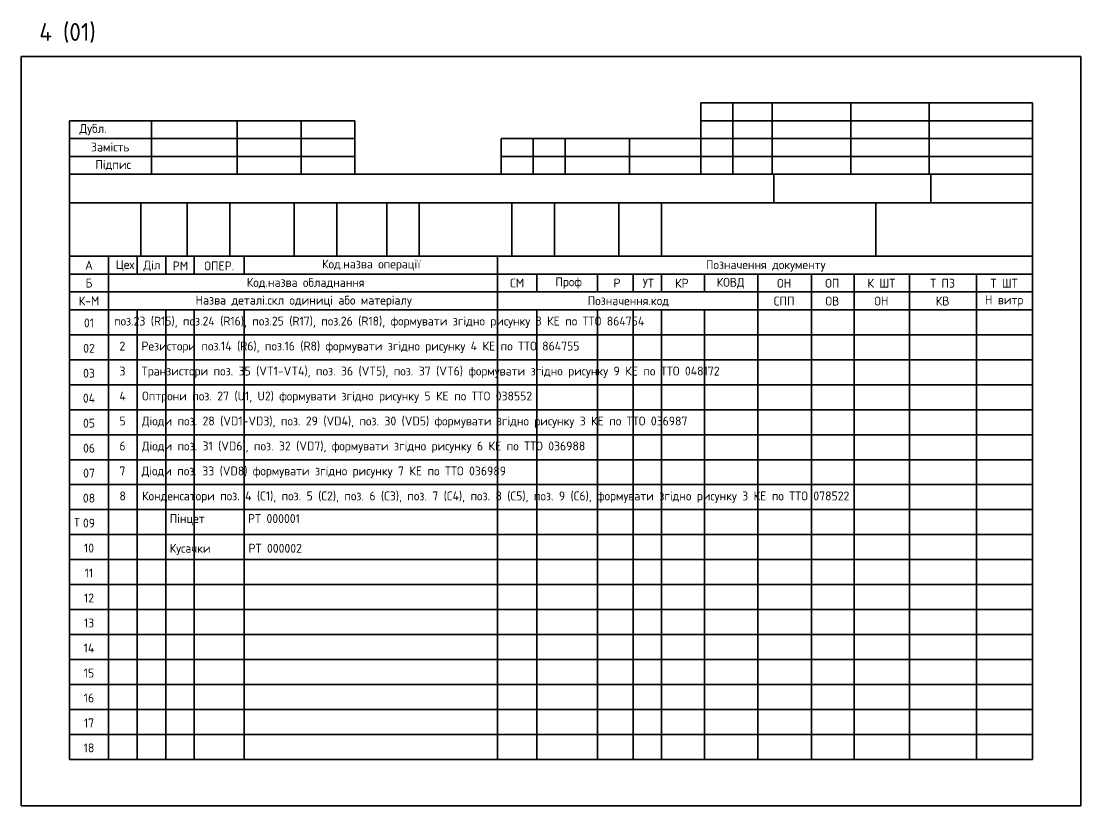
# Model space of a CAD drawing. Header units: millimetres. Extents: x -666 to 353, y -2321 to 561.
# Drawn here: x 52.4 to 349.4, y -552.9 to -333 of the extents above; entities that cross this region are included whole.
import ezdxf

# ---------------------------------------------------------------- set-up
doc = ezdxf.new("R2010")
doc.units = ezdxf.units.MM
doc.layers.get('0').update_dxf_attribs({"lineweight": 35})
doc.layers.add('Текст', color=7, linetype='Continuous')
doc.styles.get("Standard").update_dxf_attribs({"font": 'GOST_B.TTF'})

# ---------------------------------------------------------------- blocks, each defined once
blk = doc.blocks.new('*U1')
for p, q in [((11, 0), (270, 0)), ((11, 0), (11, -7)), ((120, 0), (120, -7)), ((131, 0), (131, -7)), ((148, 0), (148, -7)), ((158, 0), (158, -7)), ((166, 0), (166, -7)), ((178, 0), (178, -7)), ((193, 0), (193, -7)), ((208, 0), (208, -7)), ((220, 0), (220, -7)), ((235.5, 0), (235.5, -7)), ((254.3, 0), (254.3, -7)), ((270, 0), (270, -7)), ((270, -7), (11, -7))]:
    blk.add_line(p, q)

msp = doc.modelspace()

# ---------------------------------------------------------------- linework, layer by layer
for p, q in [((52.37, -552.87), (52.37, -342.87)), ((52.37, -342.87), (349.37, -342.87)), ((349.37, -342.87), (349.37, -552.87)), ((251.87, -355.87), (242.87, -355.87)), ((242.87, -355.87), (242.87, -365.87)), ((262.87, -355.87), (251.87, -355.87)), ((251.87, -355.87), (251.87, -375.87)), ((284.87, -355.87), (262.87, -355.87)), ((262.87, -355.87), (262.87, -375.87)), ((306.87, -355.87), (284.87, -355.87)), ((284.87, -355.87), (284.87, -375.87)), ((335.87, -355.87), (306.87, -355.87)), ((306.87, -355.87), (306.87, -375.87)), ((335.87, -375.87), (335.87, -355.87)), ((65.87, -360.92), (88.87, -360.92)), ((65.87, -375.87), (65.87, -360.92)), ((88.87, -360.92), (112.87, -360.92)), ((88.87, -360.92), (88.87, -375.87)), ((112.87, -360.92), (130.87, -360.92)), ((112.87, -360.92), (112.87, -375.87)), ((130.87, -360.92), (145.87, -360.87)), ((130.87, -360.92), (130.87, -375.87)), ((145.87, -360.87), (145.87, -365.87)), ((242.87, -360.87), (335.87, -360.87)), ((145.87, -365.87), (65.87, -365.87)), ((145.87, -365.87), (145.87, -370.87)), ((195.87, -365.87), (186.87, -365.87)), ((186.87, -365.87), (186.87, -375.87)), ((204.87, -365.87), (195.87, -365.87)), ((195.87, -365.87), (195.87, -375.87)), ((222.87, -365.87), (204.87, -365.87)), ((204.87, -365.87), (204.87, -375.87)), ((242.87, -365.87), (222.87, -365.87)), ((222.87, -365.87), (222.87, -375.87)), ((335.87, -365.87), (242.87, -365.87)), ((242.87, -365.87), (242.87, -375.87)), ((145.87, -370.87), (65.87, -370.87)), ((145.87, -370.87), (145.87, -375.87)), ((186.87, -370.87), (335.87, -370.87)), ((145.87, -375.87), (65.87, -375.87)), ((65.87, -375.87), (335.87, -375.87)), ((65.87, -375.87), (65.87, -383.87)), ((263.37, -383.87), (263.37, -375.87)), ((307.37, -383.87), (307.37, -375.87)), ((335.87, -383.87), (335.87, -375.87)), ((65.87, -383.87), (335.87, -383.87)), ((65.87, -383.87), (65.87, -388.87)), ((85.87, -383.87), (85.87, -398.87)), ((98.87, -383.87), (98.87, -398.87)), ((110.87, -383.87), (110.87, -398.87)), ((128.87, -383.87), (128.87, -398.87)), ((140.87, -383.87), (140.87, -398.87)), ((154.87, -383.87), (154.87, -398.87)), ((163.87, -383.87), (163.87, -398.87)), ((189.87, -383.87), (189.87, -398.87)), ((201.87, -383.87), (201.87, -398.87)), ((219.87, -383.87), (219.87, -398.87)), ((231.87, -383.87), (231.87, -398.87)), ((291.87, -383.87), (291.87, -398.87)), ((335.87, -398.87), (335.87, -383.87)), ((65.87, -388.87), (65.87, -393.87)), ((65.87, -393.87), (65.87, -398.87)), ((65.87, -398.87), (335.87, -398.87)), ((65.87, -398.87), (65.87, -403.87)), ((76.87, -398.87), (76.87, -413.87)), ((84.87, -398.87), (84.87, -403.87)), ((92.87, -398.87), (92.87, -403.87)), ((100.87, -398.87), (100.87, -403.87)), ((114.87, -398.87), (114.87, -403.87)), ((185.87, -398.87), (185.87, -403.87)), ((335.87, -413.87), (335.87, -398.87)), ((65.87, -403.87), (335.87, -403.87)), ((65.87, -403.87), (65.87, -413.87)), ((185.87, -403.87), (185.87, -408.87)), ((196.87, -403.87), (196.87, -408.87)), ((213.87, -403.87), (213.87, -408.87)), ((223.87, -403.87), (223.87, -408.87)), ((231.87, -403.87), (231.87, -408.87)), ((243.87, -403.87), (243.87, -408.87)), ((258.87, -403.87), (258.87, -408.87)), ((273.87, -403.87), (273.87, -408.87)), ((285.87, -403.87), (285.87, -408.87)), ((301.37, -403.87), (301.37, -408.87)), ((320.17, -403.87), (320.17, -408.87)), ((335.87, -408.87), (65.87, -408.87)), ((185.87, -408.87), (185.87, -413.87)), ((258.87, -408.87), (258.87, -413.87)), ((273.87, -408.87), (273.87, -413.87)), ((285.87, -408.87), (285.87, -413.87)), ((301.37, -408.87), (301.37, -413.87)), ((320.17, -408.87), (320.17, -413.87)), ((65.87, -413.87), (335.87, -413.87)), ((65.87, -413.87), (65.87, -539.87)), ((76.87, -413.87), (76.87, -539.87)), ((84.87, -413.87), (84.87, -427.87)), ((92.87, -413.87), (92.87, -427.87)), ((100.87, -413.87), (100.87, -427.87)), ((114.87, -413.87), (114.87, -427.87)), ((76.87, -420.87), (65.87, -420.87)), ((65.87, -420.87), (335.87, -420.87)), ((65.87, -427.87), (65.87, -420.87)), ((76.87, -420.87), (76.87, -427.87)), ((185.87, -420.87), (185.87, -427.87)), ((196.87, -420.87), (196.87, -427.87)), ((213.87, -420.87), (213.87, -427.87)), ((223.87, -420.87), (223.87, -427.87)), ((231.87, -420.87), (231.87, -427.87)), ((243.87, -420.87), (243.87, -427.87)), ((258.87, -420.87), (258.87, -427.87)), ((273.87, -420.87), (273.87, -427.87)), ((285.87, -420.87), (285.87, -427.87)), ((301.37, -420.87), (301.37, -427.87)), ((320.17, -420.87), (320.17, -427.87)), ((335.87, -420.87), (335.87, -427.87)), ((76.87, -427.87), (65.87, -427.87)), ((76.87, -427.87), (65.87, -427.87)), ((335.87, -427.87), (65.87, -427.87)), ((65.87, -427.87), (335.87, -427.87)), ((65.87, -434.87), (65.87, -427.87)), ((76.87, -427.87), (76.87, -434.87)), ((84.87, -427.87), (84.87, -434.87)), ((92.87, -427.87), (92.87, -434.87)), ((100.87, -427.87), (100.87, -434.87)), ((114.87, -427.87), (114.87, -434.87)), ((185.87, -427.87), (185.87, -434.87)), ((196.87, -427.87), (196.87, -434.87)), ((213.87, -427.87), (213.87, -434.87)), ((223.87, -427.87), (223.87, -434.87)), ((231.87, -427.87), (231.87, -434.87)), ((243.87, -427.87), (243.87, -434.87)), ((258.87, -427.87), (258.87, -434.87)), ((273.87, -427.87), (273.87, -434.87)), ((285.87, -427.87), (285.87, -434.87)), ((301.37, -427.87), (301.37, -434.87)), ((320.17, -427.87), (320.17, -434.87)), ((335.87, -427.87), (335.87, -434.87)), ((76.87, -434.87), (65.87, -434.87)), ((335.87, -434.87), (65.87, -434.87)), ((65.87, -434.87), (335.87, -434.87)), ((65.87, -441.87), (65.87, -434.87)), ((76.87, -434.87), (76.87, -441.87)), ((84.87, -434.87), (84.87, -441.87)), ((92.87, -434.87), (92.87, -441.87)), ((92.87, -434.87), (92.87, -441.87)), ((100.87, -434.87), (100.87, -441.87)), ((114.87, -434.87), (114.87, -441.87)), ((185.87, -434.87), (185.87, -441.87)), ((196.87, -434.87), (196.87, -441.87)), ((213.87, -434.87), (213.87, -441.87)), ((223.87, -434.87), (223.87, -441.87)), ((231.87, -434.87), (231.87, -441.87)), ((243.87, -434.87), (243.87, -441.87)), ((258.87, -434.87), (258.87, -441.87)), ((273.87, -434.87), (273.87, -441.87)), ((285.87, -434.87), (285.87, -441.87)), ((301.37, -434.87), (301.37, -441.87)), ((320.17, -434.87), (320.17, -441.87)), ((335.87, -434.87), (335.87, -441.87)), ((76.87, -441.87), (65.87, -441.87)), ((335.87, -441.87), (65.87, -441.87)), ((65.87, -441.87), (335.87, -441.87)), ((65.87, -448.87), (65.87, -441.87)), ((76.87, -441.87), (76.87, -448.87)), ((84.87, -441.87), (84.87, -448.87)), ((92.87, -441.87), (92.87, -448.87)), ((92.87, -441.87), (92.87, -448.87)), ((100.87, -441.87), (100.87, -448.87)), ((114.87, -441.87), (114.87, -448.87)), ((185.87, -441.87), (185.87, -448.87)), ((196.87, -441.87), (196.87, -448.87)), ((213.87, -441.87), (213.87, -448.87)), ((223.87, -441.87), (223.87, -448.87)), ((231.87, -441.87), (231.87, -448.87)), ((243.87, -441.87), (243.87, -448.87)), ((258.87, -441.87), (258.87, -448.87)), ((273.87, -441.87), (273.87, -448.87)), ((285.87, -441.87), (285.87, -448.87)), ((301.37, -441.87), (301.37, -448.87)), ((320.17, -441.87), (320.17, -448.87)), ((335.87, -441.87), (335.87, -448.87)), ((76.87, -448.87), (65.87, -448.87)), ((76.87, -448.87), (65.87, -448.87)), ((335.87, -448.87), (65.87, -448.87)), ((65.87, -448.87), (335.87, -448.87)), ((65.87, -455.87), (65.87, -448.87)), ((76.87, -448.87), (76.87, -455.87)), ((84.87, -448.87), (84.87, -455.87)), ((92.87, -448.87), (92.87, -455.87)), ((92.87, -448.87), (92.87, -455.87)), ((100.87, -448.87), (100.87, -455.87)), ((114.87, -448.87), (114.87, -455.87)), ((185.87, -448.87), (185.87, -455.87)), ((196.87, -448.87), (196.87, -455.87)), ((213.87, -448.87), (213.87, -455.87)), ((223.87, -448.87), (223.87, -455.87)), ((231.87, -448.87), (231.87, -455.87)), ((243.87, -448.87), (243.87, -455.87)), ((258.87, -448.87), (258.87, -455.87)), ((273.87, -448.87), (273.87, -455.87)), ((285.87, -448.87), (285.87, -455.87)), ((301.37, -448.87), (301.37, -455.87)), ((320.17, -448.87), (320.17, -455.87)), ((335.87, -448.87), (335.87, -455.87)), ((76.87, -455.87), (65.87, -455.87)), ((335.87, -455.87), (65.87, -455.87)), ((65.87, -455.87), (335.87, -455.87)), ((65.87, -462.87), (65.87, -455.87)), ((76.87, -455.87), (76.87, -462.87)), ((84.87, -455.87), (84.87, -462.87)), ((92.87, -455.87), (92.87, -462.87)), ((92.87, -455.87), (92.87, -462.87)), ((100.87, -455.87), (100.87, -462.87)), ((114.87, -455.87), (114.87, -462.87)), ((185.87, -455.87), (185.87, -462.87)), ((196.87, -455.87), (196.87, -462.87)), ((213.87, -455.87), (213.87, -462.87)), ((223.87, -455.87), (223.87, -462.87)), ((231.87, -455.87), (231.87, -462.87)), ((243.87, -455.87), (243.87, -462.87)), ((258.87, -455.87), (258.87, -462.87)), ((273.87, -455.87), (273.87, -462.87)), ((285.87, -455.87), (285.87, -462.87)), ((301.37, -455.87), (301.37, -462.87)), ((320.17, -455.87), (320.17, -462.87)), ((335.87, -455.87), (335.87, -462.87)), ((76.87, -462.87), (65.87, -462.87)), ((335.87, -462.87), (65.87, -462.87)), ((65.87, -462.87), (335.87, -462.87)), ((65.87, -469.87), (65.87, -462.87)), ((76.87, -462.87), (76.87, -469.87)), ((84.87, -462.87), (84.87, -469.87)), ((92.87, -462.87), (92.87, -469.87)), ((100.87, -462.87), (100.87, -469.87)), ((114.87, -462.87), (114.87, -469.87)), ((185.87, -462.87), (185.87, -469.87)), ((196.87, -462.87), (196.87, -469.87)), ((213.87, -462.87), (213.87, -469.87)), ((223.87, -462.87), (223.87, -469.87)), ((231.87, -462.87), (231.87, -469.87)), ((243.87, -462.87), (243.87, -469.87)), ((258.87, -462.87), (258.87, -469.87)), ((273.87, -462.87), (273.87, -469.87)), ((285.87, -462.87), (285.87, -469.87)), ((301.37, -462.87), (301.37, -469.87)), ((320.17, -462.87), (320.17, -469.87)), ((335.87, -462.87), (335.87, -469.87)), ((76.87, -469.87), (65.87, -469.87)), ((76.87, -469.87), (65.87, -469.87)), ((335.87, -469.87), (65.87, -469.87)), ((65.87, -469.87), (335.87, -469.87)), ((65.87, -476.87), (65.87, -469.87)), ((76.87, -469.87), (76.87, -476.87)), ((84.87, -469.87), (84.87, -476.87)), ((92.87, -469.87), (92.87, -476.87)), ((100.87, -469.87), (100.87, -476.87)), ((114.87, -469.87), (114.87, -476.87)), ((185.87, -469.87), (185.87, -476.87)), ((196.87, -469.87), (196.87, -476.87)), ((213.87, -469.87), (213.87, -476.87)), ((223.87, -469.87), (223.87, -476.87)), ((231.87, -469.87), (231.87, -476.87)), ((243.87, -469.87), (243.87, -476.87)), ((258.87, -469.87), (258.87, -476.87)), ((273.87, -469.87), (273.87, -476.87)), ((285.87, -469.87), (285.87, -476.87)), ((301.37, -469.87), (301.37, -476.87)), ((320.17, -469.87), (320.17, -476.87)), ((335.87, -469.87), (335.87, -476.87)), ((76.87, -476.87), (65.87, -476.87)), ((335.87, -476.87), (65.87, -476.87)), ((65.87, -476.87), (335.87, -476.87)), ((65.87, -483.87), (65.87, -476.87)), ((76.87, -476.87), (76.87, -483.87)), ((84.87, -476.87), (84.87, -483.87)), ((92.87, -476.87), (92.87, -483.87)), ((100.87, -476.87), (100.87, -483.87)), ((114.87, -476.87), (114.87, -483.87)), ((185.87, -476.87), (185.87, -483.87)), ((196.87, -476.87), (196.87, -483.87)), ((213.87, -476.87), (213.87, -483.87)), ((223.87, -476.87), (223.87, -483.87)), ((231.87, -476.87), (231.87, -483.87)), ((243.87, -476.87), (243.87, -483.87)), ((258.87, -476.87), (258.87, -483.87)), ((273.87, -476.87), (273.87, -483.87)), ((285.87, -476.87), (285.87, -483.87)), ((301.37, -476.87), (301.37, -483.87)), ((320.17, -476.87), (320.17, -483.87)), ((335.87, -476.87), (335.87, -483.87)), ((76.87, -483.87), (65.87, -483.87)), ((335.87, -483.87), (65.87, -483.87)), ((65.87, -483.87), (335.87, -483.87)), ((65.87, -490.87), (65.87, -483.87)), ((76.87, -483.87), (76.87, -490.87)), ((84.87, -483.87), (84.87, -490.87)), ((92.87, -483.87), (92.87, -490.87)), ((100.87, -483.87), (100.87, -490.87)), ((114.87, -483.87), (114.87, -490.87)), ((185.87, -483.87), (185.87, -490.87)), ((196.87, -483.87), (196.87, -490.87)), ((213.87, -483.87), (213.87, -490.87)), ((223.87, -483.87), (223.87, -490.87)), ((231.87, -483.87), (231.87, -490.87)), ((243.87, -483.87), (243.87, -490.87)), ((258.87, -483.87), (258.87, -490.87)), ((273.87, -483.87), (273.87, -490.87)), ((285.87, -483.87), (285.87, -490.87)), ((301.37, -483.87), (301.37, -490.87)), ((320.17, -483.87), (320.17, -490.87)), ((335.87, -483.87), (335.87, -490.87)), ((76.87, -490.87), (65.87, -490.87)), ((76.87, -490.87), (65.87, -490.87)), ((335.87, -490.87), (65.87, -490.87)), ((65.87, -490.87), (335.87, -490.87)), ((65.87, -497.87), (65.87, -490.87)), ((76.87, -490.87), (76.87, -497.87)), ((84.87, -490.87), (84.87, -497.87)), ((92.87, -490.87), (92.87, -497.87)), ((100.87, -490.87), (100.87, -497.87)), ((114.87, -490.87), (114.87, -497.87)), ((185.87, -490.87), (185.87, -497.87)), ((196.87, -490.87), (196.87, -497.87)), ((213.87, -490.87), (213.87, -497.87)), ((223.87, -490.87), (223.87, -497.87)), ((231.87, -490.87), (231.87, -497.87)), ((243.87, -490.87), (243.87, -497.87)), ((258.87, -490.87), (258.87, -497.87)), ((273.87, -490.87), (273.87, -497.87)), ((285.87, -490.87), (285.87, -497.87)), ((301.37, -490.87), (301.37, -497.87)), ((320.17, -490.87), (320.17, -497.87)), ((335.87, -490.87), (335.87, -497.87)), ((76.87, -497.87), (65.87, -497.87)), ((335.87, -497.87), (65.87, -497.87)), ((65.87, -497.87), (335.87, -497.87)), ((65.87, -504.87), (65.87, -497.87)), ((76.87, -497.87), (76.87, -504.87)), ((84.87, -497.87), (84.87, -504.87)), ((92.87, -497.87), (92.87, -504.87)), ((100.87, -497.87), (100.87, -504.87)), ((114.87, -497.87), (114.87, -504.87)), ((185.87, -497.87), (185.87, -504.87)), ((196.87, -497.87), (196.87, -504.87)), ((213.87, -497.87), (213.87, -504.87)), ((223.87, -497.87), (223.87, -504.87)), ((231.87, -497.87), (231.87, -504.87)), ((243.87, -497.87), (243.87, -504.87)), ((258.87, -497.87), (258.87, -504.87)), ((273.87, -497.87), (273.87, -504.87)), ((285.87, -497.87), (285.87, -504.87)), ((301.37, -497.87), (301.37, -504.87)), ((320.17, -497.87), (320.17, -504.87)), ((335.87, -497.87), (335.87, -504.87)), ((76.87, -504.87), (65.87, -504.87)), ((335.87, -504.87), (65.87, -504.87)), ((65.87, -504.87), (335.87, -504.87)), ((65.87, -511.87), (65.87, -504.87)), ((76.87, -504.87), (76.87, -511.87)), ((84.87, -504.87), (84.87, -511.87)), ((92.87, -504.87), (92.87, -511.87)), ((100.87, -504.87), (100.87, -511.87)), ((114.87, -504.87), (114.87, -511.87)), ((185.87, -504.87), (185.87, -511.87)), ((196.87, -504.87), (196.87, -511.87)), ((213.87, -504.87), (213.87, -511.87)), ((223.87, -504.87), (223.87, -511.87)), ((231.87, -504.87), (231.87, -511.87)), ((243.87, -504.87), (243.87, -511.87)), ((258.87, -504.87), (258.87, -511.87)), ((273.87, -504.87), (273.87, -511.87)), ((285.87, -504.87), (285.87, -511.87)), ((301.37, -504.87), (301.37, -511.87)), ((320.17, -504.87), (320.17, -511.87)), ((335.87, -504.87), (335.87, -511.87)), ((76.87, -511.87), (65.87, -511.87)), ((76.87, -511.87), (65.87, -511.87)), ((335.87, -511.87), (65.87, -511.87)), ((65.87, -511.87), (335.87, -511.87)), ((65.87, -518.87), (65.87, -511.87)), ((76.87, -511.87), (76.87, -518.87)), ((84.87, -511.87), (84.87, -518.87)), ((92.87, -511.87), (92.87, -518.87)), ((100.87, -511.87), (100.87, -518.87)), ((114.87, -511.87), (114.87, -518.87)), ((185.87, -511.87), (185.87, -518.87)), ((196.87, -511.87), (196.87, -518.87)), ((213.87, -511.87), (213.87, -518.87)), ((223.87, -511.87), (223.87, -518.87)), ((231.87, -511.87), (231.87, -518.87)), ((243.87, -511.87), (243.87, -518.87)), ((258.87, -511.87), (258.87, -518.87)), ((273.87, -511.87), (273.87, -518.87)), ((285.87, -511.87), (285.87, -518.87)), ((301.37, -511.87), (301.37, -518.87)), ((320.17, -511.87), (320.17, -518.87)), ((335.87, -511.87), (335.87, -518.87)), ((76.87, -518.87), (65.87, -518.87)), ((335.87, -518.87), (65.87, -518.87)), ((65.87, -518.87), (335.87, -518.87)), ((65.87, -525.87), (65.87, -518.87)), ((76.87, -518.87), (76.87, -525.87)), ((84.87, -518.87), (84.87, -525.87)), ((92.87, -518.87), (92.87, -525.87)), ((100.87, -518.87), (100.87, -525.87)), ((114.87, -518.87), (114.87, -525.87)), ((185.87, -518.87), (185.87, -525.87)), ((196.87, -518.87), (196.87, -525.87)), ((213.87, -518.87), (213.87, -525.87)), ((223.87, -518.87), (223.87, -525.87)), ((231.87, -518.87), (231.87, -525.87)), ((243.87, -518.87), (243.87, -525.87)), ((258.87, -518.87), (258.87, -525.87)), ((273.87, -518.87), (273.87, -525.87)), ((285.87, -518.87), (285.87, -525.87)), ((301.37, -518.87), (301.37, -525.87)), ((320.17, -518.87), (320.17, -525.87)), ((335.87, -518.87), (335.87, -525.87)), ((76.87, -525.87), (65.87, -525.87)), ((335.87, -525.87), (65.87, -525.87)), ((65.87, -525.87), (335.87, -525.87)), ((65.87, -532.87), (65.87, -525.87)), ((76.87, -525.87), (76.87, -532.87)), ((84.87, -525.87), (84.87, -532.87)), ((92.87, -525.87), (92.87, -532.87)), ((100.87, -525.87), (100.87, -532.87)), ((114.87, -525.87), (114.87, -532.87)), ((185.87, -525.87), (185.87, -532.87)), ((196.87, -525.87), (196.87, -532.87)), ((213.87, -525.87), (213.87, -532.87)), ((223.87, -525.87), (223.87, -532.87)), ((231.87, -525.87), (231.87, -532.87)), ((243.87, -525.87), (243.87, -532.87)), ((258.87, -525.87), (258.87, -532.87)), ((273.87, -525.87), (273.87, -532.87)), ((285.87, -525.87), (285.87, -532.87)), ((301.37, -525.87), (301.37, -532.87)), ((320.17, -525.87), (320.17, -532.87)), ((335.87, -525.87), (335.87, -532.87)), ((76.87, -532.87), (65.87, -532.87)), ((76.87, -532.87), (65.87, -532.87)), ((335.87, -532.87), (65.87, -532.87)), ((65.87, -532.87), (335.87, -532.87)), ((65.87, -539.87), (65.87, -532.87)), ((76.87, -532.87), (76.87, -539.87)), ((84.87, -532.87), (84.87, -539.87)), ((92.87, -532.87), (92.87, -539.87)), ((100.87, -532.87), (100.87, -539.87)), ((114.87, -532.87), (114.87, -539.87)), ((185.87, -532.87), (185.87, -539.87)), ((196.87, -532.87), (196.87, -539.87)), ((213.87, -532.87), (213.87, -539.87)), ((223.87, -532.87), (223.87, -539.87)), ((231.87, -532.87), (231.87, -539.87)), ((243.87, -532.87), (243.87, -539.87)), ((258.87, -532.87), (258.87, -539.87)), ((273.87, -532.87), (273.87, -539.87)), ((285.87, -532.87), (285.87, -539.87)), ((301.37, -532.87), (301.37, -539.87)), ((320.17, -532.87), (320.17, -539.87)), ((335.87, -532.87), (335.87, -539.87)), ((76.87, -539.87), (65.87, -539.87)), ((76.87, -539.87), (65.87, -539.87)), ((76.87, -539.87), (65.87, -539.87)), ((335.87, -539.87), (65.87, -539.87)), ((349.37, -552.87), (52.37, -552.87))]:
    msp.add_line(p, q)

# ---------------------------------------------------------------- block references
msp.add_blockref('*U1', (65.87, -413.87))

# ---------------------------------------------------------------- texts
at = {"attachment_point": 5}
for s, width, insert, char_height in [(' Дубл.', 11.5, (71.75, -363.39), 2.5), (' {\\H1.25x;Замість}', 21.2493, (76.7, -368.26), 2), (' Підпис', 23, (77.37, -373.34), 2.5), ('А', 11, (71.37, -401.37), 2.5), ('Цех', 8, (81.46, -401.52), 2.5), ('Діл', 8, (89, -401.57), 2.5), ('РМ', 8, (97, -401.57), 2.5), ('ОПЕР.', 8, (107.88, -401.57), 2.5), ('Код.назва операції', 39.3298, (150.54, -401.37), 2.5), ('Позначення документу', 48.0694, (261.04, -401.57), 2.5), ('Б', 11, (71.37, -406.37), 2.5), ('Код.назва обладнання', 39.3298, (132.1, -406.4), 2.5), ('СМ', 11, (191.37, -406.37), 2.5), ('Проф', 11, (205.79, -406.37), 2.5), ('Р', 10, (219.37, -406.37), 2.5), ('УТ', 6.25, (228.15, -406.42), 2.5), ('КР', 6.25, (237.54, -406.42), 2.5), ('КОВД', 6.25, (251.21, -406.42), 2.5), ('ОН', 6.25, (266.21, -406.42), 2.5), ('ОП', 6.25, (279.71, -406.42), 2.5), ('К ШТ', 9.2284, (293.46, -406.42), 2.5), ('Т ПЗ', 8.9576, (310.61, -406.42), 2.5), ('Т ШТ', 9.6346, (327.86, -406.42), 2.5), ('Н витр', 11.3668, (327.86, -411.42), 2.5), ('К-М', 11, (71.37, -411.37), 2.5), ('Назва деталі.скл одиниці або матеріалу', 81.2961, (131.54, -411.52), 2.5), ('Позначення.код', 48.0694, (222.54, -411.52), 2.5), ('СПП', 6.25, (266.21, -411.42), 2.5), ('ОВ', 6.25, (279.71, -411.42), 2.5), ('ОН', 9.2284, (293.46, -411.42), 2.5), ('КВ', 8.9576, (310.61, -411.42), 2.5), ('01', 11, (71.37, -417.55), 2.5), ('02', 11, (71.37, -424.64), 2.5), ('03', 11, (71.37, -431.64), 2.5), ('04', 11, (71.37, -438.64), 2.5), ('05', 11, (71.37, -445.64), 2.5), ('06', 11, (71.37, -452.64), 2.5), ('07', 11, (71.37, -459.64), 2.5), ('08', 11, (71.37, -466.64), 2.5), ('09', 11, (71.37, -473.64), 2.5), ('10', 11, (71.37, -480.64), 2.5), ('11', 11, (71.37, -487.64), 2.5), ('12', 11, (71.37, -494.64), 2.5), ('13', 11, (71.37, -501.64), 2.5), ('14', 11, (71.37, -508.64), 2.5), ('15', 11, (71.37, -515.64), 2.5), ('16', 11, (71.37, -522.64), 2.5), ('17', 11, (71.37, -529.64), 2.5), ('18', 11, (71.37, -536.64), 2.5)]:
    msp.add_mtext_dynamic_manual_height_columns(s, width=width, gutter_width=12.5, heights=[0], dxfattribs=dict(at, insert=insert, char_height=char_height))
at = {"layer": 'Текст'}
for s, width, heights, insert, char_height, attachment_point in [('4 (01)', 19.3558, [0], (57.44, -333.51), 5, 1), (' поз.23 (R15), поз.24 (R16), поз.25 (R17), поз.26 (R18), формувати згідно рисунку 3 КЕ по ТТО 864754', 243.3, [0], (76.87, -417.37), 2.5, 4), ('  2   Резистори поз.14 (R6), поз.16 (R8) формувати згідно рисунку 4 КЕ по ТТО 864755', 243.3, [6.84], (76.87, -424.37), 2.5, 4), ('  3   Транзистори поз. 35 (VT1-VT4), поз. 36 (VT5), поз. 37 (VT6) формувати згідно рисунку 9 КЕ по ТТО 048172', 243.3, [6.59], (76.87, -431.37), 2.5, 4), ('  4   Оптрони поз. 27 (U1, U2) формувати згідно рисунку 5 КЕ по ТТО 038552 ', 243.3, [6.84], (76.87, -438.37), 2.5, 4), ('  5   Діоди поз. 28 (VD1-VD3), поз. 29 (VD4), поз. 30 (VD5) формувати згідно рисунку 3 КЕ по ТТО 036987   ', 243.3, [6.41], (76.87, -445.37), 2.5, 4), ('  6   Діоди поз. 31 (VD6), поз. 32 (VD7), формувати згідно рисунку 6 КЕ по ТТО 036988  ', 243.3, [6.26], (76.87, -452.37), 2.5, 4), ('  7   Діоди поз. 33 (VD8) формувати згідно рисунку 7 КЕ по ТТО 036989 ', 243.3, [5.49], (76.87, -459.37), 2.5, 4), ('  8   Конденсатори поз. 4 (С1), поз. 5 (С2), поз. 6 (С3), поз. 7 (С4), поз. 8 (С5), поз. 9 (С6), формувати згідно рисунку 3 КЕ по ТТО 078522 ', 243.3, [6.76], (76.87, -466.37), 2.5, 4), (' Т', 11, [6.92], (65.62, -473.44), 2.5, 4), ('      Пінцет        РТ 000001\\P\\P      Кусачки       РТ 000002', 101, [13.49], (84.87, -476.87), 2.5, 4)]:
    msp.add_mtext_dynamic_manual_height_columns(s, width=width, gutter_width=12.5, heights=heights, dxfattribs=dict(at, insert=insert, char_height=char_height, attachment_point=attachment_point))

doc.saveas('drawing.dxf')
